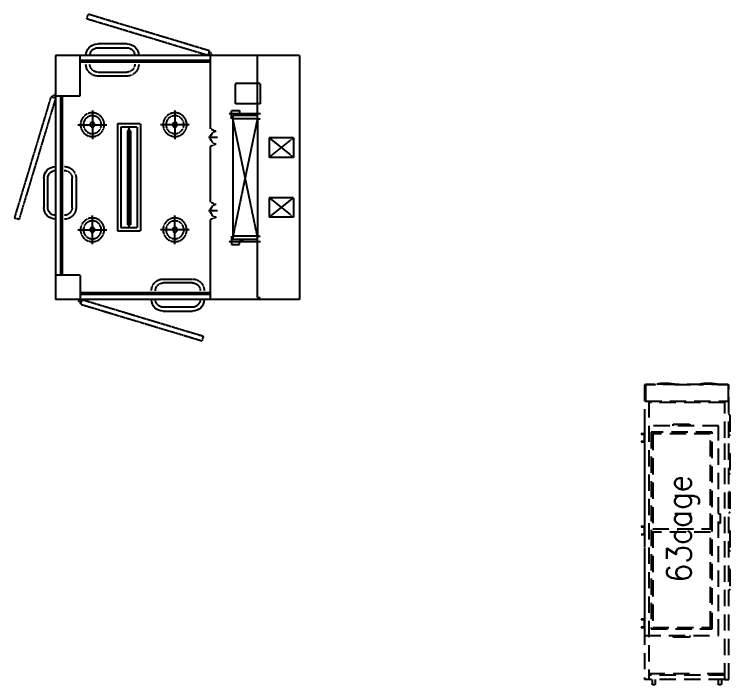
# Model space of a CAD drawing. Header units: millimetres. Extents: x 98929 to 11941380, y 952 to 54154.
# Drawn here: x 244201 to 248598, y 33478 to 37600 of the extents above; entities that cross this region are included whole.
import ezdxf

# ---------------------------------------------------------------- set-up
doc = ezdxf.new("R2010")
doc.units = ezdxf.units.MM
doc.linetypes.add('DASHED', pattern=[0.75, 0.5, -0.25])
doc.linetypes.add('HIDDEN', pattern=[0.375, 0.25, -0.125])
for name, color, linetype in [('IVC-SPF', 1, 'Continuous'), ('VENT', 7, 'HIDDEN'), ('빌트인', 8, 'Continuous')]:
    doc.layers.add(name, color=color, linetype=linetype)
doc.styles.add('으뜸체', font='simplex.shx', dxfattribs={"bigfont": 'whgtxt.shx'})

# ---------------------------------------------------------------- blocks, each defined once
blk = doc.blocks.new('AS-02')
at = {"layer": '빌트인', "color": 5, "linetype": 'HIDDEN'}
for p, q in [((553.3, 778.7), (1299.2, 1003.8)), ((562, 750), (1307.9, 975.1)), ((1307.9, 975.1), (1299.2, 1003.8)), ((562, 750), (553.3, 778.7)), ((1500, 488), (1528.7, 496.7)), ((1500, 488), (1725.1, -257.9)), ((1528.7, 496.7), (1753.8, -249.2)), ((1725.1, -257.9), (1753.8, -249.2)), ((1338, -750), (592.1, -975.1)), ((1346.7, -778.7), (600.8, -1003.8)), ((1338, -750), (1346.7, -778.7)), ((592.1, -975.1), (600.8, -1003.8))]:
    blk.add_line(p, q, dxfattribs=at)
at = {"layer": '빌트인', "color": 5, "linetype": 'Continuous'}
for p, q in [((1061.2, 822), (1241.4, 822)), ((1241.2, 797.8), (1061.4, 797.8)), ((1548, -184.2), (1548, -4.4)), ((1572.2, -4.2), (1572.2, -184.4)), ((838.8, -822), (658.6, -822)), ((658.8, -797.8), (838.6, -797.8))]:
    blk.add_line(p, q, dxfattribs=at)
at = {"layer": '빌트인', "linetype": 'Continuous'}
for p, q in [((0, 750), (0, -750)), ((0, 750), (1500, 750)), ((1500, 750), (1500, -750)), ((0, -750), (1500, -750))]:
    blk.add_line(p, q, dxfattribs=at)
at = {"layer": '빌트인', "linetype": 'HIDDEN'}
for p, q in [((260, 361), (260, 750)), ((550, 750), (550, 300.3)), ((1350, 500), (1350, 750)), ((550, 720), (1350, 720)), ((550, 710), (1350, 710)), ((1061.2, 624), (1241.4, 624)), ((1241.2, 648.2), (1061.4, 648.2)), ((242, 579), (397, 579)), ((242, 579), (242, 454)), ((397, 579), (397, 454)), ((1350, 500), (1500, 500)), ((1460, 500), (1460, -600)), ((1470, 500), (1470, -600)), ((242, 454), (397, 454)), ((419.9, 411.4), (369.9, 411.4)), ((369.9, 411.4), (369.9, 386.4)), ((419.9, 361.4), (419.9, 411.4)), ((766.7, 414), (766.7, 236.2)), ((1274, 414), (1274, 236.2)), ((435.7, 393), (240, 393)), ((260, 361), (240, 361)), ((260, 381), (410, 381)), ((260, -361), (410, 361)), ((260, 361), (410, -361)), ((260, 361), (260, -361)), ((260, 361), (410, 361)), ((369.9, 386.4), (344.9, 386.4)), ((410, 381), (410, -381)), ((677.8, 325.1), (855.6, 325.1)), ((979, 330), (979, -330)), ((979, 330), (1119, 330)), ((999, 310), (999, -310)), ((999, 310), (1099, 310)), ((1049, 315.6), (1049, -313.7)), ((1099, 310), (1099, -310)), ((1119, 330), (1119, -330)), ((1362.9, 325.1), (1185.1, 325.1)), ((550, 300.3), (514, 285.3)), ((1039, 290), (1039, -290)), ((1039, 290), (1059, 290)), ((1039, 280), (1059, 280)), ((1059, 290), (1059, -290)), ((37.2, 244), (37.2, 124)), ((37.2, 244), (187.2, 244)), ((37.2, 244), (187.2, 124)), ((37.2, 124), (187.2, 244)), ((187.2, 244), (187.2, 124)), ((505.1, 245.3), (559.4, 245.3)), ((540, 260.3), (550, 260.3)), ((540, 230.3), (550, 230.3)), ((550, 260.3), (550, 230.3)), ((514, 205.3), (550, 190.3)), ((550, 190.3), (550, -149.7)), ((37.2, 124), (187.2, 124)), ((1374.2, -4.2), (1374.2, -184.4)), ((1398.5, -184.2), (1398.5, -4.4)), ((37.2, -124), (187.2, -124)), ((37.2, -124), (37.2, -244)), ((37.2, -124), (187.2, -244)), ((37.2, -244), (187.2, -124)), ((187.2, -124), (187.2, -244)), ((550, -149.7), (514, -164.7)), ((505.1, -204.7), (559.4, -204.7)), ((540, -189.7), (550, -189.7)), ((540, -219.7), (550, -219.7)), ((550, -189.7), (550, -219.7)), ((37.2, -244), (187.2, -244)), ((514, -244.7), (550, -259.7)), ((550, -259.7), (550, -750)), ((766.7, -410.4), (766.7, -232.6)), ((1274, -410.4), (1274, -232.6)), ((1039, -280), (1059, -280)), ((1039, -290), (1059, -290)), ((677.8, -321.5), (855.6, -321.5)), ((979, -330), (1119, -330)), ((999, -310), (1099, -310)), ((1362.9, -321.5), (1185.1, -321.5)), ((260, -361), (240, -361)), ((435.7, -393), (240, -393)), ((260, -361), (410, -361)), ((260, -737.5), (260, -361)), ((260, -381), (410, -381)), ((369.9, -386.4), (344.9, -386.4)), ((369.9, -411.4), (369.9, -386.4)), ((419.9, -361.4), (419.9, -411.4)), ((419.9, -411.4), (369.9, -411.4)), ((1350, -600), (1350, -750)), ((1350, -600), (1500, -600)), ((838.8, -624), (658.6, -624)), ((658.8, -648.2), (838.6, -648.2)), ((260, -737.5), (240, -737.5)), ((550, -710), (1350, -710)), ((550, -720), (1350, -720))]:
    blk.add_line(p, q, dxfattribs=at)
at = {"layer": '빌트인', "color": 5, "linetype": 'HIDDEN'}
for centre in [(549.6, 759.6), (1509.6, 500.4), (1350.4, -759.6)]:
    blk.add_circle(centre, 8.39, dxfattribs=at)
at = {"layer": '빌트인', "linetype": 'HIDDEN'}
for centre, radius in [((766.7, 325.1), 73), ((1274, 325.1), 73), ((766.7, 325.1), 55), ((1274, 325.1), 55), ((766.7, 325.1), 15), ((1274, 325.1), 15), ((766.7, -321.5), 73), ((1274, -321.5), 73), ((766.7, -321.5), 55), ((766.7, -321.5), 15), ((1274, -321.5), 55), ((1274, -321.5), 15)]:
    blk.add_circle(centre, radius, dxfattribs=at)
at = {"layer": '빌트인', "color": 5, "linetype": 'Continuous'}
for centre, radius, start, end in [((1061.2, 750), 72, 90, 180), ((1061.4, 749.8), 48, 90, 180), ((1241.2, 749.8), 48, 0, 90), ((1241.4, 750), 72, 0, 90), ((1500.2, -4.2), 72, 0, 90), ((1500, -4.4), 48, 0, 90), ((1500, -184.2), 48, 270, 0), ((1500.2, -184.4), 72, 270, 0), ((658.6, -750), 72, 180, 270), ((658.8, -749.8), 48, 180, 270), ((838.6, -749.8), 48, 270, 0), ((838.8, -750), 72, 270, 0)]:
    blk.add_arc(centre, radius, start, end, dxfattribs=at)
at = {"layer": '빌트인', "linetype": 'HIDDEN'}
for centre, radius, start, end in [((1061.2, 696), 72, 180, 270), ((1061.4, 696.2), 48, 180, 270), ((1241.2, 696.2), 48, 270, 0), ((1241.4, 696), 72, 270, 0), ((514.5, 259.8), 25.5, 1.1233, 91.1233), ((514.5, 230.8), 25.5, 268.8767, 358.8767), ((1446.2, -4.2), 72, 90, 180), ((1446.5, -4.4), 48, 90, 180), ((514.5, -190.2), 25.5, 1.1233, 91.1233), ((514.5, -219.2), 25.5, 268.8767, 358.8767), ((1446.2, -184.4), 72, 180, 270), ((1446.5, -184.2), 48, 180, 270), ((658.6, -696), 72, 90, 180), ((658.8, -696.2), 48, 90, 180), ((838.6, -696.2), 48, 0, 90), ((838.8, -696), 72, 0, 90)]:
    blk.add_arc(centre, radius, start, end, dxfattribs=at)
blk = doc.blocks.new('IVC-S70')
at = {"layer": '빌트인', "linetype": 'DASHED', "ltscale": 200}
for p, q in [((-909.1, 220.7), (-908.1, 220.7)), ((-909.1, 220.7), (-909.1, 161.1)), ((-908.1, 221.7), (-907.1, 221.7)), ((-908.1, -284.6), (-908.1, 221.7)), ((-907.1, 221.7), (-908.1, 221.7)), ((-907.1, 227.5), (905, 227.5)), ((-907.1, 225), (-907.1, 227.5)), ((-907.1, 225), (-907.1, 222.4)), ((-805.1, 225), (-907.1, 225)), ((-907.1, 222.7), (-806.1, 222.7)), ((-907.1, 222.7), (-907.1, 221.7)), ((-907.1, 222.4), (-907.1, 221.7)), ((-809.1, 222.4), (-905.1, 222.4)), ((-807.1, 225), (-807.1, 222.7)), ((-806.1, 222.7), (-806.1, 221.7)), ((-806.1, 222.4), (-805.1, 222.4)), ((-805.1, 221.7), (-806.1, 221.7)), ((-805.1, 221.7), (-805.1, 225)), ((-805.1, 221.7), (-805.1, -284.6)), ((-655, 227.5), (635, 227.5)), ((-655, -227.5), (-655, 227.5)), ((-605, 247.5), (-603, 247.5)), ((-605, 227.5), (-605, 247.5)), ((-555, 227.5), (-605, 227.5)), ((-603, 247.5), (-603, 229.5)), ((-603, 229.5), (-557, 229.5)), ((-557, 247.5), (-555, 247.5)), ((-557, 229.5), (-557, 247.5)), ((-555, 247.5), (-555, 227.5)), ((-35, 247.5), (-33, 247.5)), ((-35, 227.5), (-35, 247.5)), ((15, 227.5), (-35, 227.5)), ((-33, 247.5), (-33, 229.5)), ((-33, 229.5), (13, 229.5)), ((13, 247.5), (15, 247.5)), ((13, 229.5), (13, 247.5)), ((15, 247.5), (15, 227.5)), ((535, 247.5), (537, 247.5)), ((535, 227.5), (535, 247.5)), ((585, 227.5), (535, 227.5)), ((537, 247.5), (537, 229.5)), ((537, 229.5), (583, 229.5)), ((583, 229.5), (583, 247.5)), ((583, 247.5), (585, 247.5)), ((585, 247.5), (585, 227.5)), ((635, 227.5), (635, -227.5)), ((905, 202.1), (905, 227.5)), ((-805.1, 202.1), (905, 202.1)), ((-797.1, -265.2), (-797.1, 202.1)), ((-615, -187.5), (-615, 187.5)), ((-615, 187.5), (595, 187.5)), ((-605, -177.5), (-605, 177.5)), ((-605, 177.5), (585, 177.5)), ((-20, 177.5), (-20, -177.5)), ((0, -177.5), (0, 177.5)), ((585, 177.5), (585, -177.5)), ((595, 187.5), (595, -187.5)), ((869.6, 202.1), (869.6, -55.5)), ((879.6, -265.2), (879.6, 202.1)), ((905, -265.2), (905, 202.1)), ((905, 181.5), (932.6, 181.5)), ((937.6, 166.5), (937.6, 176.5)), ((-910.1, 43.6), (-910.1, 161.1)), ((-908.1, 161.1), (-910.1, 161.1)), ((-910.1, 53.7), (-910.1, 151)), ((-910.1, 151), (-910.1, 151)), ((905, 161.5), (932.6, 161.5)), ((-910.1, 53.7), (-910.1, 53.7)), ((-665, 50.8), (-665, -50.8)), ((-655, 50.8), (-665, 50.8)), ((645, 50.8), (635, 50.8)), ((645, -50.8), (645, 50.8)), ((-910.1, 43.6), (-908.1, 43.6)), ((-909.1, 43.6), (-909.1, -132.2)), ((-665, -50.8), (-655, -50.8)), ((635, -50.8), (645, -50.8)), ((-910.1, -221.5), (-910.1, -104)), ((-908.1, -104), (-910.1, -104)), ((-910.1, -211.4), (-910.1, -114.1)), ((-910.1, -114.1), (-910.1, -114.1)), ((869.6, -157.1), (869.6, -265.2)), ((-910.1, -211.4), (-910.1, -211.4)), ((595, -187.5), (-615, -187.5)), ((585, -177.5), (-605, -177.5)), ((-910.1, -221.5), (-908.1, -221.5)), ((-909.1, -221.5), (-909.1, -285.6)), ((635, -227.5), (-655, -227.5)), ((-112.8, -227.5), (-112.8, -238.5)), ((-56.4, -238.5), (-112.8, -238.5)), ((-56.4, -238.5), (-56.4, -227.5)), ((905, -224.8), (932.6, -224.8)), ((905, -244.8), (932.6, -244.8)), ((937.6, -239.8), (937.6, -229.8)), ((-909.1, -285.6), (-908.1, -285.6)), ((-908.1, -284.6), (-907.1, -284.6)), ((-908.1, -284.6), (-908.1, -285.6)), ((-908.1, -286.6), (-908.1, -285.6)), ((-908.1, -285.6), (-907.1, -285.6)), ((-908.1, -286.6), (-907.1, -286.6)), ((-907.1, -285.6), (-907.1, -284.6)), ((-907.1, -285.6), (-907.1, -285.6)), ((-907.1, -285.6), (-907.1, -288.1)), ((-905.1, -285.6), (-907.1, -285.6)), ((-907.1, -288.1), (-907.1, -290.6)), ((-805.1, -288.1), (-907.1, -288.1)), ((-579.9, -290.6), (-907.1, -290.6)), ((-905.1, -285.6), (-809.1, -285.6)), ((-806.1, -285.6), (-809.1, -285.6)), ((-807.1, -285.6), (-807.1, -288.1)), ((-806.1, -285.6), (-806.1, -284.6)), ((-805.1, -284.6), (-806.1, -284.6)), ((-806.1, -285.6), (-806.1, -284.6)), ((-806.1, -285.6), (-805.1, -285.6)), ((-579.9, -265.2), (-805.1, -265.2)), ((-805.1, -284.6), (-805.1, -288.1)), ((-718.2, -295.6), (-598.7, -295.6)), ((-718.2, -295.7), (-598.7, -295.7)), ((-718.1, -295.6), (-599.9, -295.6)), ((-718.1, -295.7), (-599.9, -295.7)), ((905, -265.2), (-579.9, -265.2)), ((905, -290.6), (-579.9, -290.6)), ((-480.8, -295.6), (-361.3, -295.6)), ((-480.8, -295.7), (-361.3, -295.7)), ((-243.6, -295.6), (-124.1, -295.6)), ((-243.6, -295.7), (-124.1, -295.7)), ((-6.4, -295.6), (113.1, -295.6)), ((-6.4, -295.7), (113.1, -295.7)), ((230.9, -295.6), (350.4, -295.6)), ((230.9, -295.7), (350.4, -295.7)), ((905, -265.2), (905, -290.6))]:
    blk.add_line(p, q, dxfattribs=at)
for centre, radius, start, end in [((-905.1, 220.4), 2, 147.4808, 154.9288), ((932.6, 176.5), 5, 0, 90), ((932.6, 166.5), 5, 270, 0), ((932.6, -229.8), 5, 0, 90), ((932.6, -239.8), 5, 270, 0), ((-905.1, -283.6), 2, 207.8925, 209.1843), ((-905.1, -283.6), 2, 222.132, 270), ((-718.2, -288.2), 7.5, 199.1756, 270), ((-718.1, -288.2), 7.5, 199.1756, 270), ((-718.2, -288.2), 7.4, 199.445, 270), ((-718.1, -288.2), 7.4, 199.445, 270), ((-598.7, -288.2), 7.5, 270, 340.8244), ((-598.7, -288.2), 7.4, 270, 340.555), ((-480.8, -288.2), 7.5, 199.1756, 270), ((-480.8, -288.2), 7.4, 199.445, 270), ((-361.3, -288.2), 7.5, 270, 340.8244), ((-361.3, -288.2), 7.4, 270, 340.555), ((-243.6, -288.2), 7.5, 199.1756, 270), ((-243.6, -288.2), 7.4, 199.445, 270), ((-124.1, -288.2), 7.5, 270, 340.8244), ((-124.1, -288.2), 7.4, 270, 340.555), ((-6.4, -288.2), 7.5, 199.1756, 270), ((-6.4, -288.2), 7.4, 199.445, 270), ((113.1, -288.2), 7.5, 270, 340.8244), ((113.1, -288.2), 7.4, 270, 340.555), ((230.9, -288.2), 7.5, 199.1756, 270), ((230.9, -288.2), 7.4, 199.445, 270), ((350.4, -288.2), 7.5, 270, 340.8244), ((350.4, -288.2), 7.4, 270, 340.555)]:
    blk.add_arc(centre, radius, start, end, dxfattribs=at)
for points, knots in [([(-906.1, 220.7), (-906.3, 220.7), (-906.6, 220.8), (-907.1, 221), (-907.3, 221.1), (-907.7, 221.2), (-907.8, 221.3), (-908, 221.5), (-908.1, 221.6), (-908.1, 221.7)], [0, 0, 0, 0, 0.25, 0.25, 0.5, 0.5, 0.75, 0.75, 1, 1, 1, 1]), ([(-907.1, 222.7), (-907, 222.7), (-906.9, 222.6), (-906.7, 222.4), (-906.7, 222.3), (-906.5, 221.9), (-906.4, 221.7), (-906.2, 221.2), (-906.2, 220.9), (-906.1, 220.7)], [0, 0, 0, 0, 0.25, 0.25, 0.5, 0.5, 0.75, 0.75, 1, 1, 1, 1]), ([(-907.1, 221.7), (-907, 221.7), (-906.9, 221.6), (-906.7, 221.5), (-906.7, 221.5), (-906.5, 221.3), (-906.4, 221.2), (-906.2, 220.9), (-906.2, 220.8), (-906.1, 220.7)], [0, 0, 0, 0, 0.25, 0.25, 0.5, 0.5, 0.75, 0.75, 1, 1, 1, 1]), ([(-807.1, 220.7), (-807, 220.9), (-806.9, 221.2), (-806.7, 221.7), (-806.7, 221.9), (-806.5, 222.3), (-806.4, 222.4), (-806.2, 222.6), (-806.2, 222.7), (-806.1, 222.7)], [0, 0, 0, 0, 0.25, 0.25, 0.5, 0.5, 0.75, 0.75, 1, 1, 1, 1]), ([(-807.1, 220.7), (-807, 220.8), (-806.9, 220.9), (-806.7, 221.2), (-806.7, 221.3), (-806.5, 221.5), (-806.4, 221.5), (-806.2, 221.6), (-806.2, 221.7), (-806.1, 221.7)], [0, 0, 0, 0, 0.25, 0.25, 0.5, 0.5, 0.75, 0.75, 1, 1, 1, 1]), ([(-806.1, 221.7), (-806.1, 221.6), (-806.1, 221.5), (-806.2, 221.3), (-806.3, 221.2), (-806.5, 221.1), (-806.6, 221), (-806.8, 220.8), (-806.9, 220.7), (-807.1, 220.7)], [0, 0, 0, 0, 0.25, 0.25, 0.5, 0.5, 0.75, 0.75, 1, 1, 1, 1]), ([(-805.1, 221.7), (-805.1, 221.6), (-805.1, 221.5), (-805.3, 221.3), (-805.5, 221.2), (-805.9, 221.1), (-806.1, 221), (-806.6, 220.8), (-806.8, 220.7), (-807.1, 220.7)], [0, 0, 0, 0, 0.25, 0.25, 0.5, 0.5, 0.75, 0.75, 1, 1, 1, 1]), ([(-910.1, 151), (-910.9, 150.1), (-912.4, 148.3), (-913.5, 144.2), (-914.5, 139.4), (-915.3, 132.8), (-916, 124.5), (-916.5, 113.8), (-916.6, 106.8), (-916.6, 102.3)], [0, 0, 0, 0, 0.06656, 0.148336, 0.245879, 0.367331, 0.543547, 0.754398, 1, 1, 1, 1]), ([(-916.6, 102.3), (-916.5, 96.7), (-916.4, 88.2), (-915.7, 75.5), (-914.7, 66.6), (-913.6, 60.6), (-912.5, 57.2), (-911.4, 54.9), (-910.5, 54.1), (-910.1, 53.7)], [0, 0, 0, 0, 0.306371, 0.556522, 0.750806, 0.848907, 0.923816, 0.967508, 1, 1, 1, 1]), ([(-910.1, -114.1), (-910.9, -115), (-912.4, -116.8), (-913.5, -120.9), (-914.5, -125.7), (-915.3, -132.2), (-916, -140.6), (-916.5, -151.3), (-916.6, -158.3), (-916.6, -162.7)], [0, 0, 0, 0, 0.06656, 0.148336, 0.245879, 0.367331, 0.543547, 0.754398, 1, 1, 1, 1]), ([(-916.6, -162.7), (-916.5, -168.3), (-916.4, -176.9), (-915.7, -189.5), (-914.7, -198.4), (-913.6, -204.4), (-912.5, -207.8), (-911.4, -210.2), (-910.5, -211), (-910.1, -211.4)], [0, 0, 0, 0, 0.306371, 0.556522, 0.750806, 0.848907, 0.923816, 0.967508, 1, 1, 1, 1]), ([(-908.1, -284.6), (-908.1, -284.5), (-908, -284.4), (-907.8, -284.2), (-907.7, -284.1), (-907.3, -284), (-907.1, -283.9), (-906.6, -283.7), (-906.3, -283.6), (-906.1, -283.6)], [0, 0, 0, 0, 0.25, 0.25, 0.5, 0.5, 0.75, 0.75, 1, 1, 1, 1]), ([(-907.1, -284.6), (-907.2, -284.6), (-907.3, -284.7), (-907.6, -284.9), (-907.7, -285), (-907.9, -285.1), (-908, -285.2), (-908.1, -285.4), (-908.1, -285.5), (-908.1, -285.6)], [0, 0, 0, 0, 0.25, 0.25, 0.5, 0.5, 0.75, 0.75, 1, 1, 1, 1]), ([(-908.1, -285.6), (-908, -285.6), (-907.9, -285.5), (-907.7, -285.4), (-907.7, -285.4), (-907.5, -285.2), (-907.4, -285.1), (-907.2, -284.8), (-907.2, -284.7), (-907.1, -284.6)], [0, 0, 0, 0, 0.25, 0.25, 0.5, 0.5, 0.75, 0.75, 1, 1, 1, 1]), ([(-906.1, -283.6), (-906.2, -283.7), (-906.2, -283.8), (-906.4, -284.1), (-906.5, -284.2), (-906.7, -284.4), (-906.7, -284.4), (-906.9, -284.5), (-907, -284.6), (-907.1, -284.6)], [0, 0, 0, 0, 0.25, 0.25, 0.5, 0.5, 0.75, 0.75, 1, 1, 1, 1]), ([(-906.1, -283.6), (-906.2, -283.8), (-906.2, -284.1), (-906.4, -284.6), (-906.5, -284.8), (-906.7, -285.2), (-906.7, -285.3), (-906.9, -285.5), (-907, -285.6), (-907.1, -285.6)], [0, 0, 0, 0, 0.25, 0.25, 0.5, 0.5, 0.75, 0.75, 1, 1, 1, 1]), ([(-907.1, -284.6), (-907.1, -284.5), (-907.1, -284.4), (-907, -284.2), (-906.9, -284.1), (-906.7, -284), (-906.6, -283.9), (-906.3, -283.7), (-906.2, -283.6), (-906.1, -283.6)], [0, 0, 0, 0, 0.25, 0.25, 0.5, 0.5, 0.75, 0.75, 1, 1, 1, 1]), ([(-806.1, -284.6), (-806.2, -284.6), (-806.2, -284.5), (-806.4, -284.4), (-806.5, -284.4), (-806.7, -284.2), (-806.7, -284.1), (-806.9, -283.8), (-807, -283.7), (-807.1, -283.6)], [0, 0, 0, 0, 0.25, 0.25, 0.5, 0.5, 0.75, 0.75, 1, 1, 1, 1]), ([(-806.1, -285.6), (-806.2, -285.6), (-806.2, -285.5), (-806.4, -285.3), (-806.5, -285.2), (-806.7, -284.8), (-806.7, -284.6), (-806.9, -284.1), (-807, -283.8), (-807.1, -283.6)], [0, 0, 0, 0, 0.25, 0.25, 0.5, 0.5, 0.75, 0.75, 1, 1, 1, 1]), ([(-807.1, -283.6), (-806.9, -283.6), (-806.8, -283.7), (-806.6, -283.9), (-806.5, -284), (-806.3, -284.1), (-806.2, -284.2), (-806.1, -284.4), (-806.1, -284.5), (-806.1, -284.6)], [0, 0, 0, 0, 0.25, 0.25, 0.5, 0.5, 0.75, 0.75, 1, 1, 1, 1]), ([(-807.1, -283.6), (-806.8, -283.6), (-806.6, -283.7), (-806.1, -283.9), (-805.9, -284), (-805.5, -284.1), (-805.3, -284.2), (-805.1, -284.4), (-805.1, -284.5), (-805.1, -284.6)], [0, 0, 0, 0, 0.25, 0.25, 0.5, 0.5, 0.75, 0.75, 1, 1, 1, 1])]:
    blk.add_open_spline(points, degree=3, knots=knots, dxfattribs=at)

msp = doc.modelspace()

# ---------------------------------------------------------------- block references
at = {"layer": 'IVC-SPF', "xscale": -1, "rotation": 90}
msp.add_blockref('IVC-S70', (248302.1, 34415.3), dxfattribs=at)
at = {"layer": '빌트인', "linetype": 'Continuous', "xscale": -1}
msp.add_blockref('AS-02', (245954.6, 36596.4), dxfattribs=at)

# ---------------------------------------------------------------- texts
at = {"layer": 'VENT', "style": '으뜸체', "width": 0.9}
msp.add_text('63cage', height=150, rotation=90, dxfattribs=at).set_placement((248361, 34106.2, -2807))

doc.saveas('drawing.dxf')
